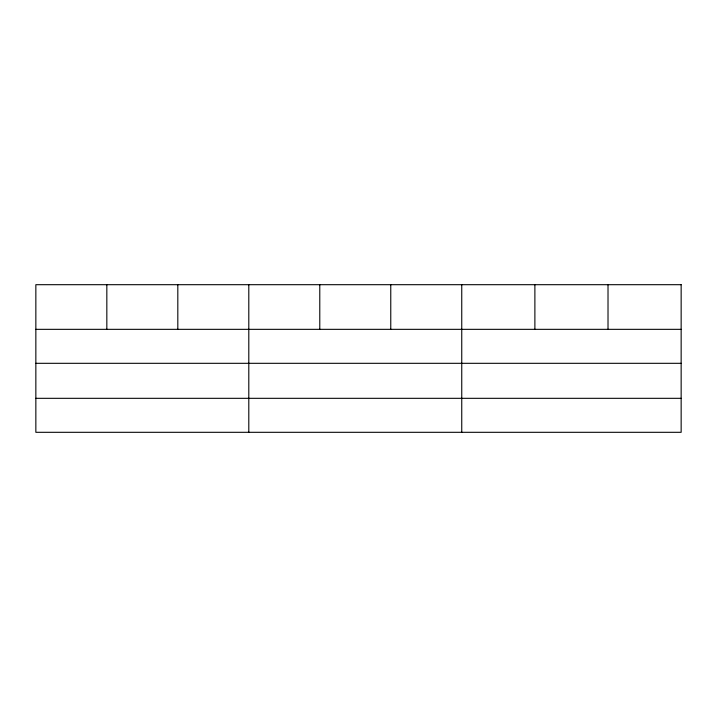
<?xml version="1.0" encoding="UTF-8"?>
<svg xmlns="http://www.w3.org/2000/svg" width="717" height="717" viewBox="0 0 717 717"><rect width="100%" height="100%" fill="white"/><g stroke="black" fill="none" stroke-linecap="round" stroke-linejoin="round"><path stroke-width="1.08" d="M35.85 329.336L681.15 329.336M35.85 363.313L681.15 363.313M35.85 398.32L681.15 398.32M608.016 284.694L608.016 329.336M534.882 284.694L534.882 329.336M461.748 284.694L461.748 432.306M390.765 284.694L390.765 329.336M319.782 284.694L319.782 329.336M248.799 284.694L248.799 432.306M177.816 284.694L177.816 329.336M106.833 284.694L106.833 329.336M681.15 284.694L35.85 284.694L35.85 432.306L681.15 432.306L681.15 284.694"/></g></svg>
